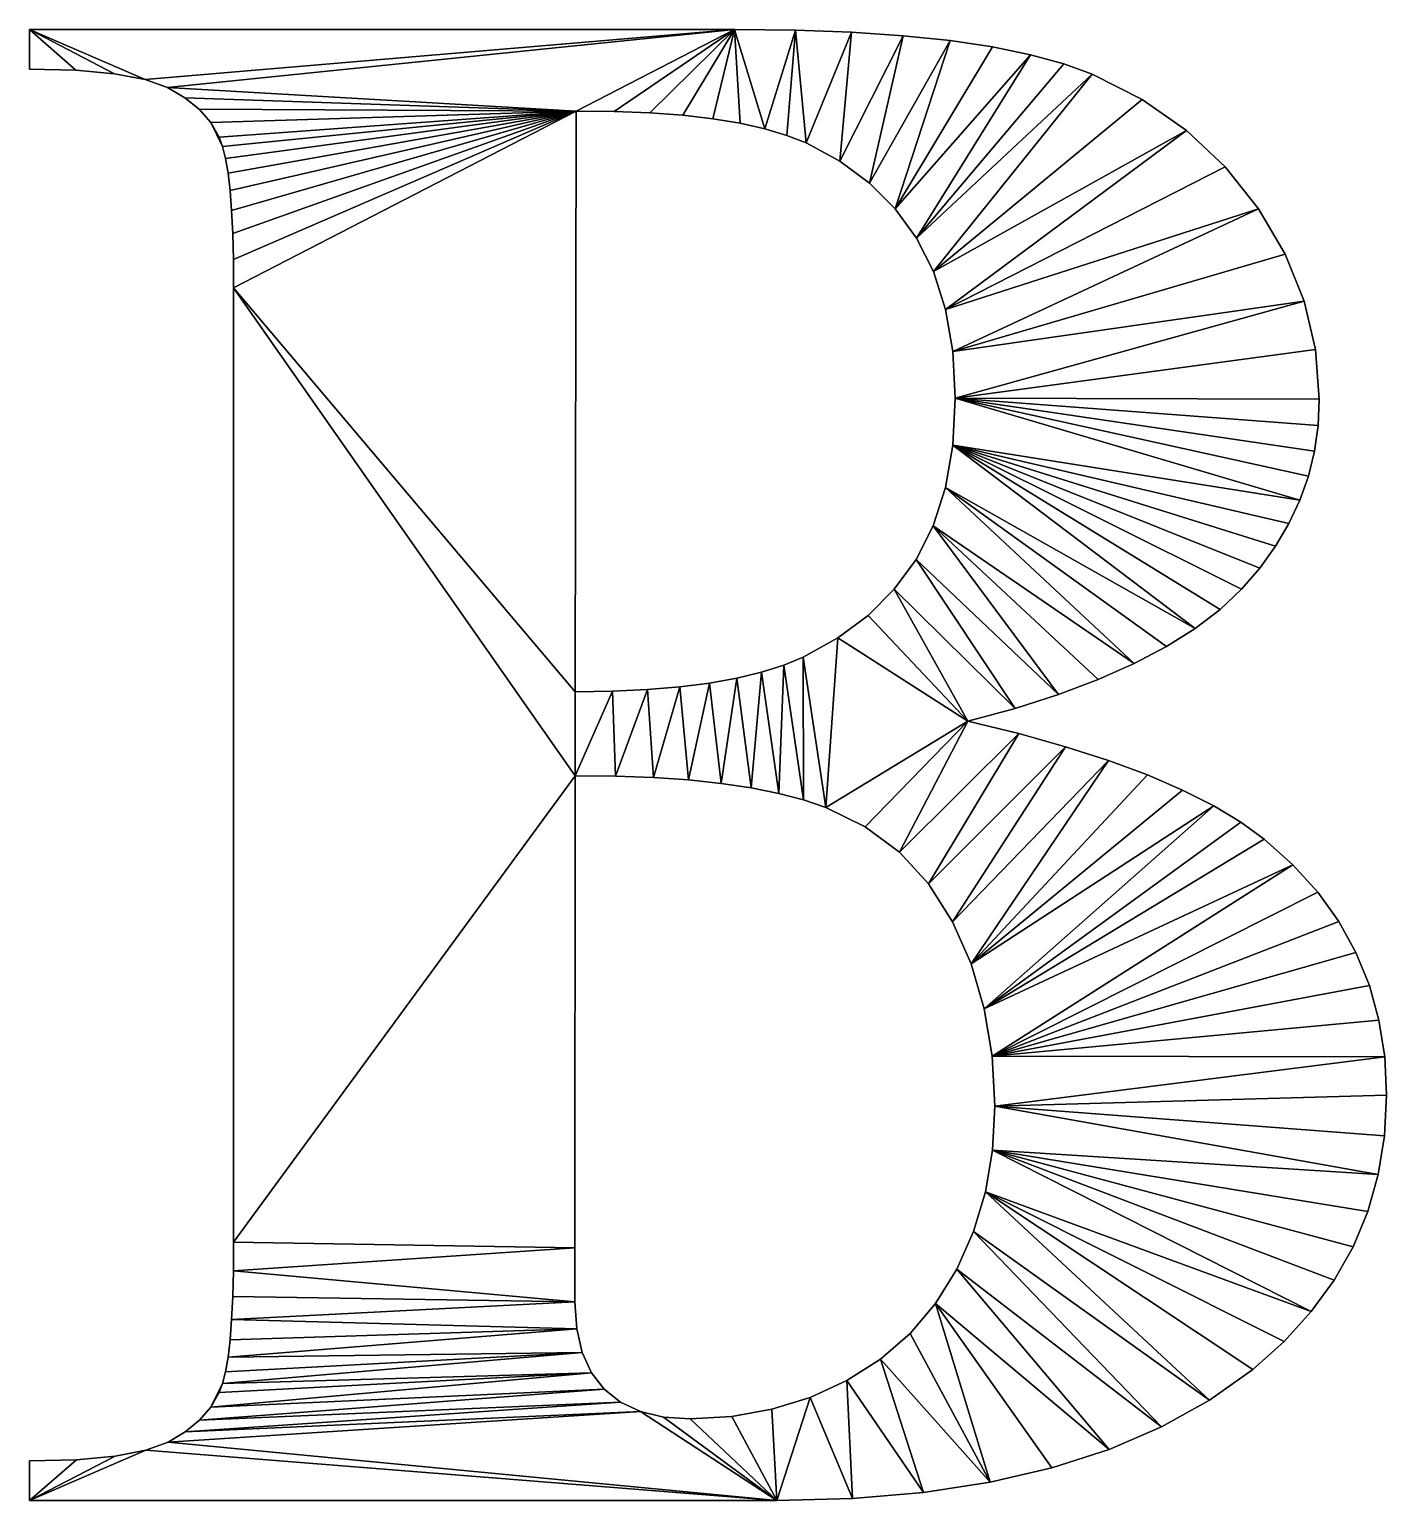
# Model space of a CAD drawing. Header units: metres. Extents: x 0.029 to 0.89, y 0 to 0.933.
import ezdxf

# ---------------------------------------------------------------- set-up
doc = ezdxf.new("R2010")
doc.units = ezdxf.units.M

msp = doc.modelspace()

# ---------------------------------------------------------------- meshes
at = {"layer": 'Armanisoft_0', "linetype": 'CONTINUOUS'}
mesh = msp.add_polyface(dxfattribs=at)
corners = [(0.029205, 0.932927), (0.102569, 0.90116), (0.083169, 0.904835), (0.058714, 0.907039), (0.029205, 0.907774), (0.476551, 0.932927), (0.116916, 0.896015), (0.376004, 0.881098), (0.151803, 0.858731), (0.149667, 0.864536), (0.144204, 0.873898), (0.136924, 0.882266), (0.127828, 0.889638), (0.029205, 0.932927, 0.229421), (0.083169, 0.904835, 0.229421), (0.102569, 0.90116, 0.229421), (0.058714, 0.907039, 0.229421), (0.029205, 0.907774, 0.229421), (0.476551, 0.932927, 0.229421), (0.116916, 0.896015, 0.229421), (0.376004, 0.881098, 0.229421), (0.149667, 0.864536, 0.229421), (0.151803, 0.858731, 0.229421), (0.144204, 0.873898, 0.229421), (0.136924, 0.882266, 0.229421), (0.127828, 0.889638, 0.229421), (0.144204, 0.873898), (0.149667, 0.864536), (0.149667, 0.864536, 0.229421), (0.144204, 0.873898, 0.229421), (0.136924, 0.882266), (0.136924, 0.882266, 0.229421), (0.127828, 0.889638), (0.127828, 0.889638, 0.229421), (0.116916, 0.896015), (0.116916, 0.896015, 0.229421), (0.102569, 0.90116), (0.102569, 0.90116, 0.229421), (0.083169, 0.904835), (0.083169, 0.904835, 0.229421), (0.058714, 0.907039), (0.058714, 0.907039, 0.229421), (0.029205, 0.907774), (0.029205, 0.907774, 0.229421), (0.029205, 0.932927), (0.029205, 0.932927, 0.229421), (0.476551, 0.932927), (0.476551, 0.932927, 0.229421), (0.376004, 0.881098), (0.400294, 0.880881), (0.400294, 0.880881, 0.229421), (0.376004, 0.881098, 0.229421)]
mesh.append_faces([[corners[k] for k in face] for face in [(0, 1, 2), (0, 2, 3), (0, 3, 4), (5, 6, 1), (5, 1, 0), (7, 8, 9), (7, 9, 10), (7, 10, 11), (7, 11, 12), (7, 12, 6), (7, 6, 5), (13, 14, 15), (13, 16, 14), (13, 17, 16), (18, 15, 19), (18, 13, 15), (20, 21, 22), (20, 23, 21), (20, 24, 23), (20, 25, 24), (20, 19, 25), (20, 18, 19), (26, 27, 28, 29), (30, 26, 29, 31), (32, 30, 31, 33), (34, 32, 33, 35), (36, 34, 35, 37), (38, 36, 37, 39), (40, 38, 39, 41), (42, 40, 41, 43), (44, 42, 43, 45), (46, 44, 45, 47), (48, 49, 50, 51)]])
mesh = msp.add_polyface(dxfattribs=at)
corners = [(0.543459, 0.849395), (0.550827, 0.931148), (0.583582, 0.928924), (0.562263, 0.835511), (0.522046, 0.860905), (0.515151, 0.932482), (0.509826, 0.865736), (0.495882, 0.869909), (0.476551, 0.932927), (0.480213, 0.873422), (0.46282, 0.876276), (0.443702, 0.87847), (0.42286, 0.880005), (0.400294, 0.880881), (0.376004, 0.881098), (0.543459, 0.849395, 0.229421), (0.583582, 0.928924, 0.229421), (0.550827, 0.931148, 0.229421), (0.522046, 0.860905, 0.229421), (0.515151, 0.932482, 0.229421), (0.509826, 0.865736, 0.229421), (0.495882, 0.869909, 0.229421), (0.476551, 0.932927, 0.229421), (0.480213, 0.873422, 0.229421), (0.46282, 0.876276, 0.229421), (0.443702, 0.87847, 0.229421), (0.42286, 0.880005, 0.229421), (0.400294, 0.880881, 0.229421), (0.376004, 0.881098, 0.229421), (0.515151, 0.932482), (0.476551, 0.932927), (0.476551, 0.932927, 0.229421), (0.515151, 0.932482, 0.229421), (0.550827, 0.931148), (0.550827, 0.931148, 0.229421), (0.495882, 0.869909), (0.509826, 0.865736), (0.509826, 0.865736, 0.229421), (0.495882, 0.869909, 0.229421), (0.480213, 0.873422), (0.480213, 0.873422, 0.229421), (0.46282, 0.876276), (0.46282, 0.876276, 0.229421), (0.443702, 0.87847), (0.443702, 0.87847, 0.229421), (0.42286, 0.880005), (0.42286, 0.880005, 0.229421), (0.400294, 0.880881), (0.400294, 0.880881, 0.229421)]
mesh.append_faces([[corners[k] for k in face] for face in [(0, 1, 2), (0, 2, 3), (4, 5, 1), (4, 1, 0), (6, 5, 4), (7, 8, 5), (7, 5, 6), (9, 8, 7), (10, 8, 9), (11, 8, 10), (12, 8, 11), (13, 8, 12), (14, 8, 13), (15, 16, 17), (18, 17, 19), (18, 15, 17), (20, 18, 19), (21, 19, 22), (21, 20, 19), (23, 21, 22), (24, 23, 22), (25, 24, 22), (26, 25, 22), (27, 26, 22), (28, 27, 22), (29, 30, 31, 32), (33, 29, 32, 34), (35, 36, 37, 38), (39, 35, 38, 40), (41, 39, 40, 42), (43, 41, 42, 44), (45, 43, 44, 46), (47, 45, 46, 48)]])
mesh = msp.add_polyface(dxfattribs=at)
corners = [(0.610474, 0.755407), (0.808908, 0.819213), (0.61508, 0.728619), (0.602796, 0.779408), (0.763235, 0.868917), (0.592047, 0.800621), (0.664313, 0.916915), (0.685379, 0.911133), (0.703523, 0.904462), (0.578459, 0.819253), (0.613415, 0.925811), (0.640325, 0.921808), (0.562263, 0.835511), (0.583582, 0.928924), (0.610474, 0.755407, 0.229421), (0.61508, 0.728619, 0.229421), (0.808908, 0.819213, 0.229421), (0.602796, 0.779408, 0.229421), (0.763235, 0.868917, 0.229421), (0.592047, 0.800621, 0.229421), (0.685379, 0.911133, 0.229421), (0.664313, 0.916915, 0.229421), (0.703523, 0.904462, 0.229421), (0.578459, 0.819253, 0.229421), (0.640325, 0.921808, 0.229421), (0.613415, 0.925811, 0.229421), (0.562263, 0.835511, 0.229421), (0.583582, 0.928924, 0.229421), (0.543459, 0.849395, 0.229421), (0.583582, 0.928924), (0.550827, 0.931148), (0.550827, 0.931148, 0.229421), (0.583582, 0.928924, 0.229421), (0.613415, 0.925811), (0.613415, 0.925811, 0.229421), (0.640325, 0.921808), (0.640325, 0.921808, 0.229421), (0.664313, 0.916915), (0.664313, 0.916915, 0.229421), (0.685379, 0.911133), (0.685379, 0.911133, 0.229421), (0.616616, 0.699042), (0.615058, 0.669328), (0.615058, 0.669328, 0.229421), (0.616616, 0.699042, 0.229421), (0.61508, 0.728619), (0.61508, 0.728619, 0.229421), (0.610474, 0.755407), (0.610474, 0.755407, 0.229421), (0.602796, 0.779408), (0.602796, 0.779408, 0.229421), (0.592047, 0.800621), (0.592047, 0.800621, 0.229421), (0.578459, 0.819253), (0.578459, 0.819253, 0.229421), (0.562263, 0.835511), (0.562263, 0.835511, 0.229421)]
mesh.append_faces([[corners[k] for k in face] for face in [(0, 1, 2), (3, 4, 0), (5, 6, 7), (5, 7, 8), (5, 8, 3), (9, 10, 11), (9, 11, 6), (9, 6, 5), (12, 13, 10), (12, 10, 9), (14, 15, 16), (17, 14, 18), (19, 20, 21), (19, 22, 20), (19, 17, 22), (23, 24, 25), (23, 21, 24), (23, 19, 21), (26, 25, 27), (26, 23, 25), (28, 26, 27), (29, 30, 31, 32), (33, 29, 32, 34), (35, 33, 34, 36), (37, 35, 36, 38), (39, 37, 38, 40), (41, 42, 43, 44), (45, 41, 44, 46), (47, 45, 46, 48), (49, 47, 48, 50), (51, 49, 50, 52), (53, 51, 52, 54), (55, 53, 54, 56)]])
mesh = msp.add_polyface(dxfattribs=at)
corners = [(0.616616, 0.699042), (0.837898, 0.760639), (0.845145, 0.730008), (0.847561, 0.698483), (0.84679, 0.681754), (0.844476, 0.665502), (0.61508, 0.728619), (0.808908, 0.819213), (0.825818, 0.790373), (0.610474, 0.755407), (0.763235, 0.868917), (0.787826, 0.845835), (0.602796, 0.779408), (0.703523, 0.904462), (0.735134, 0.888459), (0.616616, 0.699042, 0.229421), (0.845145, 0.730008, 0.229421), (0.837898, 0.760639, 0.229421), (0.847561, 0.698483, 0.229421), (0.84679, 0.681754, 0.229421), (0.844476, 0.665502, 0.229421), (0.61508, 0.728619, 0.229421), (0.825818, 0.790373, 0.229421), (0.808908, 0.819213, 0.229421), (0.610474, 0.755407, 0.229421), (0.787826, 0.845835, 0.229421), (0.763235, 0.868917, 0.229421), (0.602796, 0.779408, 0.229421), (0.735134, 0.888459, 0.229421), (0.703523, 0.904462, 0.229421), (0.703523, 0.904462), (0.685379, 0.911133), (0.685379, 0.911133, 0.229421), (0.703523, 0.904462, 0.229421), (0.735134, 0.888459), (0.735134, 0.888459, 0.229421), (0.763235, 0.868917), (0.763235, 0.868917, 0.229421), (0.787826, 0.845835), (0.787826, 0.845835, 0.229421), (0.808908, 0.819213), (0.808908, 0.819213, 0.229421), (0.825818, 0.790373), (0.825818, 0.790373, 0.229421), (0.837898, 0.760639), (0.837898, 0.760639, 0.229421), (0.845145, 0.730008), (0.845145, 0.730008, 0.229421), (0.847561, 0.698483), (0.847561, 0.698483, 0.229421), (0.84679, 0.681754), (0.84679, 0.681754, 0.229421), (0.844476, 0.665502), (0.844476, 0.665502, 0.229421)]
mesh.append_faces([[corners[k] for k in face] for face in [(0, 1, 2), (0, 2, 3), (0, 3, 4), (0, 4, 5), (6, 7, 8), (6, 8, 1), (6, 1, 0), (9, 10, 11), (9, 11, 7), (12, 13, 14), (12, 14, 10), (15, 16, 17), (15, 18, 16), (15, 19, 18), (15, 20, 19), (21, 22, 23), (21, 17, 22), (21, 15, 17), (24, 25, 26), (24, 23, 25), (27, 28, 29), (27, 26, 28), (30, 31, 32, 33), (34, 30, 33, 35), (36, 34, 35, 37), (38, 36, 37, 39), (40, 38, 39, 41), (42, 40, 41, 43), (44, 42, 43, 45), (46, 44, 45, 47), (48, 46, 47, 49), (50, 48, 49, 51), (52, 50, 51, 53)]])
mesh = msp.add_polyface(dxfattribs=at)
corners = [(0.144204, 0.873898), (0.149667, 0.864536), (0.151803, 0.858731), (0.376004, 0.881098), (0.158779, 0.769055), (0.158636, 0.78712), (0.375492, 0.512957), (0.158209, 0.803433), (0.157497, 0.817995), (0.156501, 0.830806), (0.155219, 0.841866), (0.153653, 0.851174), (0.375453, 0.459604), (0.39922, 0.5133), (0.144204, 0.873898, 0.229421), (0.151803, 0.858731, 0.229421), (0.149667, 0.864536, 0.229421), (0.376004, 0.881098, 0.229421), (0.158636, 0.78712, 0.229421), (0.158779, 0.769055, 0.229421), (0.375492, 0.512957, 0.229421), (0.158209, 0.803433, 0.229421), (0.157497, 0.817995, 0.229421), (0.156501, 0.830806, 0.229421), (0.155219, 0.841866, 0.229421), (0.153653, 0.851174, 0.229421), (0.375453, 0.459604, 0.229421), (0.39922, 0.5133, 0.229421), (0.158636, 0.78712), (0.158779, 0.769055), (0.158779, 0.769055, 0.229421), (0.158636, 0.78712, 0.229421), (0.158209, 0.803433), (0.158209, 0.803433, 0.229421), (0.157497, 0.817995), (0.157497, 0.817995, 0.229421), (0.156501, 0.830806), (0.156501, 0.830806, 0.229421), (0.155219, 0.841866), (0.155219, 0.841866, 0.229421), (0.153653, 0.851174), (0.153653, 0.851174, 0.229421), (0.151803, 0.858731), (0.151803, 0.858731, 0.229421), (0.149667, 0.864536), (0.149667, 0.864536, 0.229421), (0.39922, 0.5133), (0.375492, 0.512957), (0.375492, 0.512957, 0.229421), (0.39922, 0.5133, 0.229421), (0.376004, 0.881098), (0.376004, 0.881098, 0.229421)]
mesh.append_faces([[corners[k] for k in face] for face in [(0, 1, 2), (3, 4, 5), (3, 6, 4), (3, 5, 7), (3, 7, 8), (3, 8, 9), (3, 9, 10), (3, 10, 11), (3, 11, 2), (12, 4, 6), (12, 6, 13), (14, 15, 16), (17, 18, 19), (17, 19, 20), (17, 21, 18), (17, 22, 21), (17, 23, 22), (17, 24, 23), (17, 25, 24), (17, 15, 25), (26, 20, 19), (26, 27, 20), (28, 29, 30, 31), (32, 28, 31, 33), (34, 32, 33, 35), (36, 34, 35, 37), (38, 36, 37, 39), (40, 38, 39, 41), (42, 40, 41, 43), (44, 42, 43, 45), (46, 47, 48, 49), (47, 50, 51, 48)]])
mesh = msp.add_polyface(dxfattribs=at)
corners = [(0.534506, 0.439489), (0.520196, 0.534902), (0.542127, 0.547003), (0.52036, 0.444302), (0.507748, 0.529759), (0.504576, 0.448459), (0.493689, 0.525301), (0.487153, 0.451958), (0.478018, 0.52153), (0.468091, 0.454801), (0.460736, 0.518444), (0.44739, 0.456987), (0.441842, 0.516043), (0.42505, 0.458516), (0.421337, 0.514329), (0.401071, 0.459388), (0.39922, 0.5133), (0.375453, 0.459604), (0.534506, 0.439489, 0.229421), (0.542127, 0.547003, 0.229421), (0.520196, 0.534902, 0.229421), (0.52036, 0.444302, 0.229421), (0.507748, 0.529759, 0.229421), (0.504576, 0.448459, 0.229421), (0.493689, 0.525301, 0.229421), (0.487153, 0.451958, 0.229421), (0.478018, 0.52153, 0.229421), (0.468091, 0.454801, 0.229421), (0.460736, 0.518444, 0.229421), (0.44739, 0.456987, 0.229421), (0.441842, 0.516043, 0.229421), (0.42505, 0.458516, 0.229421), (0.421337, 0.514329, 0.229421), (0.401071, 0.459388, 0.229421), (0.39922, 0.5133, 0.229421), (0.375453, 0.459604, 0.229421), (0.421337, 0.514329), (0.39922, 0.5133), (0.39922, 0.5133, 0.229421), (0.421337, 0.514329, 0.229421), (0.441842, 0.516043), (0.441842, 0.516043, 0.229421), (0.460736, 0.518444), (0.460736, 0.518444, 0.229421), (0.478018, 0.52153), (0.478018, 0.52153, 0.229421), (0.493689, 0.525301), (0.493689, 0.525301, 0.229421), (0.507748, 0.529759), (0.507748, 0.529759, 0.229421), (0.520196, 0.534902), (0.520196, 0.534902, 0.229421), (0.542127, 0.547003), (0.542127, 0.547003, 0.229421), (0.561353, 0.56136), (0.561353, 0.56136, 0.229421), (0.543459, 0.849395), (0.562263, 0.835511), (0.562263, 0.835511, 0.229421), (0.543459, 0.849395, 0.229421), (0.522046, 0.860905), (0.522046, 0.860905, 0.229421), (0.509826, 0.865736), (0.509826, 0.865736, 0.229421)]
mesh.append_faces([[corners[k] for k in face] for face in [(0, 1, 2), (3, 4, 1), (5, 6, 4), (7, 8, 6), (9, 10, 8), (11, 12, 10), (13, 14, 12), (15, 16, 14), (15, 17, 16), (15, 14, 13), (18, 19, 20), (21, 20, 22), (23, 22, 24), (25, 24, 26), (27, 26, 28), (29, 28, 30), (31, 30, 32), (31, 29, 30), (33, 32, 34), (33, 34, 35), (33, 31, 32), (36, 37, 38, 39), (40, 36, 39, 41), (42, 40, 41, 43), (44, 42, 43, 45), (46, 44, 45, 47), (48, 46, 47, 49), (50, 48, 49, 51), (52, 50, 51, 53), (54, 52, 53, 55), (56, 57, 58, 59), (60, 56, 59, 61), (62, 60, 61, 63)]])
mesh = msp.add_polyface(dxfattribs=at)
corners = [(0.375453, 0.459604), (0.158779, 0.163872), (0.158779, 0.769055), (0.37525, 0.16024), (0.158636, 0.145751), (0.375242, 0.126059), (0.157497, 0.114822), (0.158209, 0.129401), (0.376406, 0.108807), (0.155219, 0.090975), (0.156501, 0.102013), (0.3799, 0.093807), (0.151803, 0.074212), (0.153653, 0.081708), (0.375453, 0.459604, 0.229421), (0.158779, 0.769055, 0.229421), (0.158779, 0.163872, 0.229421), (0.37525, 0.16024, 0.229421), (0.158636, 0.145751, 0.229421), (0.375242, 0.126059, 0.229421), (0.158209, 0.129401, 0.229421), (0.157497, 0.114822, 0.229421), (0.376406, 0.108807, 0.229421), (0.156501, 0.102013, 0.229421), (0.155219, 0.090975, 0.229421), (0.3799, 0.093807, 0.229421), (0.153653, 0.081708, 0.229421), (0.151803, 0.074212, 0.229421), (0.385722, 0.08106, 0.229421), (0.149667, 0.068486, 0.229421), (0.153653, 0.081708), (0.151803, 0.074212), (0.151803, 0.074212, 0.229421), (0.153653, 0.081708, 0.229421), (0.155219, 0.090975), (0.155219, 0.090975, 0.229421), (0.156501, 0.102013), (0.156501, 0.102013, 0.229421), (0.157497, 0.114822), (0.157497, 0.114822, 0.229421), (0.158209, 0.129401), (0.158209, 0.129401, 0.229421), (0.158636, 0.145751), (0.158636, 0.145751, 0.229421), (0.158779, 0.163872), (0.158779, 0.163872, 0.229421), (0.158779, 0.769055), (0.158779, 0.769055, 0.229421)]
mesh.append_faces([[corners[k] for k in face] for face in [(0, 1, 2), (3, 4, 1), (3, 1, 0), (5, 6, 7), (5, 7, 4), (5, 4, 3), (8, 9, 10), (8, 10, 6), (8, 6, 5), (11, 12, 13), (11, 13, 9), (11, 9, 8), (14, 15, 16), (17, 16, 18), (17, 14, 16), (19, 20, 21), (19, 18, 20), (19, 17, 18), (22, 23, 24), (22, 21, 23), (22, 19, 21), (25, 26, 27), (25, 24, 26), (25, 22, 24), (28, 27, 29), (30, 31, 32, 33), (34, 30, 33, 35), (36, 34, 35, 37), (38, 36, 37, 39), (40, 38, 39, 41), (42, 40, 41, 43), (44, 42, 43, 45), (46, 44, 45, 47)]])
mesh = msp.add_polyface(dxfattribs=at)
corners = [(0.561353, 0.56136), (0.62462, 0.494285), (0.542127, 0.547003), (0.577874, 0.577973), (0.654504, 0.502389), (0.59169, 0.596843), (0.682049, 0.511168), (0.602595, 0.618229), (0.730122, 0.530745), (0.707255, 0.52062), (0.610384, 0.642391), (0.615058, 0.669328), (0.768838, 0.553018), (0.616616, 0.699042), (0.83522, 0.634425), (0.534506, 0.439489), (0.561353, 0.56136, 0.229421), (0.542127, 0.547003, 0.229421), (0.62462, 0.494285, 0.229421), (0.577874, 0.577973, 0.229421), (0.654504, 0.502389, 0.229421), (0.59169, 0.596843, 0.229421), (0.682049, 0.511168, 0.229421), (0.602595, 0.618229, 0.229421), (0.707255, 0.52062, 0.229421), (0.730122, 0.530745, 0.229421), (0.610384, 0.642391, 0.229421), (0.615058, 0.669328, 0.229421), (0.768838, 0.553018, 0.229421), (0.534506, 0.439489, 0.229421), (0.656845, 0.486379), (0.62462, 0.494285), (0.62462, 0.494285, 0.229421), (0.656845, 0.486379, 0.229421), (0.686576, 0.478058), (0.686576, 0.478058, 0.229421), (0.654504, 0.502389), (0.682049, 0.511168), (0.682049, 0.511168, 0.229421), (0.654504, 0.502389, 0.229421), (0.577874, 0.577973), (0.561353, 0.56136), (0.561353, 0.56136, 0.229421), (0.577874, 0.577973, 0.229421), (0.59169, 0.596843), (0.59169, 0.596843, 0.229421), (0.602595, 0.618229), (0.602595, 0.618229, 0.229421), (0.610384, 0.642391), (0.610384, 0.642391, 0.229421), (0.615058, 0.669328), (0.615058, 0.669328, 0.229421)]
mesh.append_faces([[corners[k] for k in face] for face in [(0, 1, 2), (3, 4, 1), (3, 1, 0), (5, 6, 4), (5, 4, 3), (7, 8, 9), (7, 9, 6), (7, 6, 5), (10, 8, 7), (11, 12, 10), (13, 14, 11), (15, 2, 1), (16, 17, 18), (19, 18, 20), (19, 16, 18), (21, 20, 22), (21, 19, 20), (23, 24, 25), (23, 22, 24), (23, 21, 22), (26, 23, 25), (27, 26, 28), (29, 18, 17), (30, 31, 32, 33), (34, 30, 33, 35), (36, 37, 38, 39), (31, 36, 39, 32), (40, 41, 42, 43), (44, 40, 43, 45), (46, 44, 45, 47), (48, 46, 47, 49), (50, 48, 49, 51)]])
mesh = msp.add_polyface(dxfattribs=at)
corners = [(0.610384, 0.642391), (0.768838, 0.553018), (0.750649, 0.541545), (0.730122, 0.530745), (0.615058, 0.669328), (0.83522, 0.634425), (0.828278, 0.619601), (0.819794, 0.605253), (0.809767, 0.591382), (0.798198, 0.577986), (0.784687, 0.565165), (0.616616, 0.699042), (0.844476, 0.665502), (0.840619, 0.649726), (0.610384, 0.642391, 0.229421), (0.750649, 0.541545, 0.229421), (0.768838, 0.553018, 0.229421), (0.730122, 0.530745, 0.229421), (0.615058, 0.669328, 0.229421), (0.828278, 0.619601, 0.229421), (0.83522, 0.634425, 0.229421), (0.819794, 0.605253, 0.229421), (0.809767, 0.591382, 0.229421), (0.798198, 0.577986, 0.229421), (0.784687, 0.565165, 0.229421), (0.616616, 0.699042, 0.229421), (0.840619, 0.649726, 0.229421), (0.844476, 0.665502, 0.229421), (0.840619, 0.649726), (0.844476, 0.665502), (0.844476, 0.665502, 0.229421), (0.840619, 0.649726, 0.229421), (0.83522, 0.634425), (0.83522, 0.634425, 0.229421), (0.828278, 0.619601), (0.828278, 0.619601, 0.229421), (0.819794, 0.605253), (0.819794, 0.605253, 0.229421), (0.809767, 0.591382), (0.809767, 0.591382, 0.229421), (0.798198, 0.577986), (0.798198, 0.577986, 0.229421), (0.784687, 0.565165), (0.784687, 0.565165, 0.229421), (0.768838, 0.553018), (0.768838, 0.553018, 0.229421), (0.750649, 0.541545), (0.750649, 0.541545, 0.229421), (0.730122, 0.530745), (0.730122, 0.530745, 0.229421), (0.707255, 0.52062), (0.707255, 0.52062, 0.229421), (0.682049, 0.511168), (0.682049, 0.511168, 0.229421)]
mesh.append_faces([[corners[k] for k in face] for face in [(0, 1, 2), (0, 2, 3), (4, 5, 6), (4, 6, 7), (4, 7, 8), (4, 8, 9), (4, 9, 10), (4, 10, 1), (11, 12, 13), (11, 13, 5), (14, 15, 16), (14, 17, 15), (18, 19, 20), (18, 21, 19), (18, 22, 21), (18, 23, 22), (18, 24, 23), (18, 16, 24), (25, 26, 27), (25, 20, 26), (25, 18, 20), (28, 29, 30, 31), (32, 28, 31, 33), (34, 32, 33, 35), (36, 34, 35, 37), (38, 36, 37, 39), (40, 38, 39, 41), (42, 40, 41, 43), (44, 42, 43, 45), (46, 44, 45, 47), (48, 46, 47, 49), (50, 48, 49, 51), (52, 50, 51, 53)]])
mesh = msp.add_polyface(dxfattribs=at)
corners = [(0.385722, 0.08106), (0.151803, 0.074212), (0.3799, 0.093807), (0.534506, 0.439489), (0.62462, 0.494285), (0.559512, 0.427251), (0.52036, 0.444302), (0.520196, 0.534902), (0.504576, 0.448459), (0.507748, 0.529759), (0.487153, 0.451958), (0.493689, 0.525301), (0.468091, 0.454801), (0.478018, 0.52153), (0.44739, 0.456987), (0.460736, 0.518444), (0.42505, 0.458516), (0.441842, 0.516043), (0.385722, 0.08106, 0.229421), (0.3799, 0.093807, 0.229421), (0.151803, 0.074212, 0.229421), (0.393873, 0.070565, 0.229421), (0.144226, 0.059266, 0.229421), (0.52036, 0.444302, 0.229421), (0.534506, 0.439489, 0.229421), (0.520196, 0.534902, 0.229421), (0.504576, 0.448459, 0.229421), (0.507748, 0.529759, 0.229421), (0.487153, 0.451958, 0.229421), (0.493689, 0.525301, 0.229421), (0.468091, 0.454801, 0.229421), (0.478018, 0.52153, 0.229421), (0.44739, 0.456987, 0.229421), (0.460736, 0.518444, 0.229421), (0.37525, 0.16024), (0.375453, 0.459604), (0.375453, 0.459604, 0.229421), (0.37525, 0.16024, 0.229421), (0.375242, 0.126059), (0.375242, 0.126059, 0.229421), (0.376406, 0.108807), (0.376406, 0.108807, 0.229421), (0.3799, 0.093807), (0.3799, 0.093807, 0.229421), (0.385722, 0.08106), (0.385722, 0.08106, 0.229421), (0.393873, 0.070565), (0.393873, 0.070565, 0.229421), (0.547825, 0.076076), (0.524597, 0.065468), (0.524597, 0.065468, 0.229421), (0.547825, 0.076076, 0.229421), (0.5692, 0.089585), (0.5692, 0.089585, 0.229421), (0.559512, 0.427251), (0.581228, 0.411104), (0.581228, 0.411104, 0.229421), (0.559512, 0.427251, 0.229421), (0.534506, 0.439489), (0.534506, 0.439489, 0.229421), (0.52036, 0.444302), (0.52036, 0.444302, 0.229421), (0.504576, 0.448459), (0.504576, 0.448459, 0.229421), (0.487153, 0.451958), (0.487153, 0.451958, 0.229421), (0.468091, 0.454801), (0.468091, 0.454801, 0.229421), (0.44739, 0.456987), (0.44739, 0.456987, 0.229421), (0.42505, 0.458516), (0.42505, 0.458516, 0.229421), (0.401071, 0.459388), (0.401071, 0.459388, 0.229421)]
mesh.append_faces([[corners[k] for k in face] for face in [(0, 1, 2), (3, 4, 5), (6, 7, 3), (8, 9, 6), (10, 11, 8), (12, 13, 10), (14, 15, 12), (16, 17, 14), (18, 19, 20), (21, 18, 22), (23, 24, 25), (26, 23, 27), (28, 26, 29), (30, 28, 31), (32, 30, 33), (34, 35, 36, 37), (38, 34, 37, 39), (40, 38, 39, 41), (42, 40, 41, 43), (44, 42, 43, 45), (46, 44, 45, 47), (48, 49, 50, 51), (52, 48, 51, 53), (54, 55, 56, 57), (58, 54, 57, 59), (60, 58, 59, 61), (62, 60, 61, 63), (64, 62, 63, 65), (66, 64, 65, 67), (68, 66, 67, 69), (70, 68, 69, 71), (72, 70, 71, 73), (35, 72, 73, 36)]])
mesh = msp.add_polyface(dxfattribs=at)
corners = [(0.640082, 0.281882), (0.88903, 0.281453), (0.641768, 0.250172), (0.635023, 0.311937), (0.830787, 0.40319), (0.626592, 0.340338), (0.713813, 0.469322), (0.738556, 0.46017), (0.760805, 0.450603), (0.780559, 0.440621), (0.614788, 0.367084), (0.686576, 0.478058), (0.599653, 0.391048), (0.656845, 0.486379), (0.581228, 0.411104), (0.62462, 0.494285), (0.559512, 0.427251), (0.635023, 0.311937, 0.229421), (0.640082, 0.281882, 0.229421), (0.830787, 0.40319, 0.229421), (0.626592, 0.340338, 0.229421), (0.738556, 0.46017, 0.229421), (0.713813, 0.469322, 0.229421), (0.760805, 0.450603, 0.229421), (0.780559, 0.440621, 0.229421), (0.614788, 0.367084, 0.229421), (0.686576, 0.478058, 0.229421), (0.599653, 0.391048, 0.229421), (0.656845, 0.486379, 0.229421), (0.581228, 0.411104, 0.229421), (0.62462, 0.494285, 0.229421), (0.559512, 0.427251, 0.229421), (0.534506, 0.439489, 0.229421), (0.713813, 0.469322), (0.686576, 0.478058), (0.686576, 0.478058, 0.229421), (0.713813, 0.469322, 0.229421), (0.640082, 0.281882), (0.641768, 0.250172), (0.641768, 0.250172, 0.229421), (0.640082, 0.281882, 0.229421), (0.635023, 0.311937), (0.635023, 0.311937, 0.229421), (0.626592, 0.340338), (0.626592, 0.340338, 0.229421), (0.614788, 0.367084), (0.614788, 0.367084, 0.229421), (0.599653, 0.391048), (0.599653, 0.391048, 0.229421), (0.581228, 0.411104), (0.581228, 0.411104, 0.229421)]
mesh.append_faces([[corners[k] for k in face] for face in [(0, 1, 2), (3, 4, 0), (5, 6, 7), (5, 7, 8), (5, 8, 9), (5, 9, 3), (10, 11, 6), (10, 6, 5), (12, 13, 11), (12, 11, 10), (14, 15, 13), (14, 13, 12), (16, 15, 14), (17, 18, 19), (20, 21, 22), (20, 23, 21), (20, 24, 23), (20, 17, 24), (25, 22, 26), (25, 20, 22), (27, 26, 28), (27, 25, 26), (29, 28, 30), (29, 27, 28), (31, 29, 30), (32, 31, 30), (33, 34, 35, 36), (37, 38, 39, 40), (41, 37, 40, 42), (43, 41, 42, 44), (45, 43, 44, 46), (47, 45, 46, 48), (49, 47, 48, 50)]])
mesh = msp.add_polyface(dxfattribs=at)
corners = [(0.640082, 0.281882), (0.830787, 0.40319), (0.846561, 0.385807), (0.859909, 0.367262), (0.870829, 0.347554), (0.879323, 0.326683), (0.88539, 0.304649), (0.88903, 0.281453), (0.635023, 0.311937), (0.780559, 0.440621), (0.79782, 0.430223), (0.812586, 0.41941), (0.641768, 0.250172, 0.229421), (0.890244, 0.257094, 0.229421), (0.88903, 0.281453, 0.229421), (0.640082, 0.281882, 0.229421), (0.846561, 0.385807, 0.229421), (0.830787, 0.40319, 0.229421), (0.859909, 0.367262, 0.229421), (0.870829, 0.347554, 0.229421), (0.879323, 0.326683, 0.229421), (0.88539, 0.304649, 0.229421), (0.635023, 0.311937, 0.229421), (0.79782, 0.430223, 0.229421), (0.780559, 0.440621, 0.229421), (0.812586, 0.41941, 0.229421), (0.738556, 0.46017), (0.713813, 0.469322), (0.713813, 0.469322, 0.229421), (0.738556, 0.46017, 0.229421), (0.760805, 0.450603), (0.760805, 0.450603, 0.229421), (0.780559, 0.440621), (0.780559, 0.440621, 0.229421), (0.79782, 0.430223), (0.79782, 0.430223, 0.229421), (0.812586, 0.41941), (0.812586, 0.41941, 0.229421), (0.830787, 0.40319), (0.830787, 0.40319, 0.229421), (0.846561, 0.385807), (0.846561, 0.385807, 0.229421), (0.859909, 0.367262), (0.859909, 0.367262, 0.229421), (0.870829, 0.347554), (0.870829, 0.347554, 0.229421), (0.879323, 0.326683), (0.879323, 0.326683, 0.229421), (0.88539, 0.304649), (0.88539, 0.304649, 0.229421), (0.88903, 0.281453), (0.88903, 0.281453, 0.229421), (0.890244, 0.257094), (0.890244, 0.257094, 0.229421)]
mesh.append_faces([[corners[k] for k in face] for face in [(0, 1, 2), (0, 2, 3), (0, 3, 4), (0, 4, 5), (0, 5, 6), (0, 6, 7), (8, 9, 10), (8, 10, 11), (8, 11, 1), (12, 13, 14), (15, 16, 17), (15, 18, 16), (15, 19, 18), (15, 20, 19), (15, 21, 20), (15, 14, 21), (15, 12, 14), (22, 23, 24), (22, 25, 23), (22, 17, 25), (26, 27, 28, 29), (30, 26, 29, 31), (32, 30, 31, 33), (34, 32, 33, 35), (36, 34, 35, 37), (38, 36, 37, 39), (40, 38, 39, 41), (42, 40, 41, 43), (44, 42, 43, 45), (46, 44, 45, 47), (48, 46, 47, 49), (50, 48, 49, 51), (52, 50, 51, 53)]])
mesh = msp.add_polyface(dxfattribs=at)
corners = [(0.635699, 0.195786), (0.842489, 0.119808), (0.825244, 0.10092), (0.805346, 0.083173), (0.777916, 0.063679), (0.640251, 0.222313), (0.884938, 0.206769), (0.878305, 0.183317), (0.86902, 0.161007), (0.857081, 0.139837), (0.641768, 0.250172), (0.88903, 0.281453), (0.890244, 0.257094), (0.888917, 0.231361), (0.628112, 0.170589, 0.229421), (0.747537, 0.046785, 0.229421), (0.777916, 0.063679, 0.229421), (0.635699, 0.195786, 0.229421), (0.825244, 0.10092, 0.229421), (0.842489, 0.119808, 0.229421), (0.805346, 0.083173, 0.229421), (0.640251, 0.222313, 0.229421), (0.878305, 0.183317, 0.229421), (0.884938, 0.206769, 0.229421), (0.86902, 0.161007, 0.229421), (0.857081, 0.139837, 0.229421), (0.641768, 0.250172, 0.229421), (0.888917, 0.231361, 0.229421), (0.890244, 0.257094, 0.229421), (0.888917, 0.231361), (0.890244, 0.257094), (0.890244, 0.257094, 0.229421), (0.888917, 0.231361, 0.229421), (0.884938, 0.206769), (0.884938, 0.206769, 0.229421), (0.878305, 0.183317), (0.878305, 0.183317, 0.229421), (0.86902, 0.161007), (0.86902, 0.161007, 0.229421), (0.857081, 0.139837), (0.857081, 0.139837, 0.229421), (0.842489, 0.119808), (0.842489, 0.119808, 0.229421), (0.825244, 0.10092), (0.825244, 0.10092, 0.229421), (0.805346, 0.083173), (0.805346, 0.083173, 0.229421), (0.777916, 0.063679), (0.777916, 0.063679, 0.229421), (0.747537, 0.046785), (0.747537, 0.046785, 0.229421), (0.71421, 0.032489), (0.71421, 0.032489, 0.229421)]
mesh.append_faces([[corners[k] for k in face] for face in [(0, 1, 2), (0, 2, 3), (0, 3, 4), (5, 6, 7), (5, 7, 8), (5, 8, 9), (5, 9, 1), (10, 11, 12), (10, 12, 13), (10, 13, 6), (10, 6, 5), (14, 15, 16), (17, 18, 19), (17, 20, 18), (17, 16, 20), (21, 22, 23), (21, 24, 22), (21, 25, 24), (21, 19, 25), (26, 27, 28), (26, 23, 27), (26, 21, 23), (29, 30, 31, 32), (33, 29, 32, 34), (35, 33, 34, 36), (37, 35, 36, 38), (39, 37, 38, 40), (41, 39, 40, 42), (43, 41, 42, 44), (45, 43, 44, 46), (47, 45, 46, 48), (49, 47, 48, 50), (51, 49, 50, 52)]])
mesh = msp.add_polyface(dxfattribs=at)
corners = [(0.5692, 0.089585), (0.638707, 0.011696), (0.596533, 0.005198), (0.587936, 0.105862), (0.604033, 0.124908), (0.71421, 0.032489), (0.677933, 0.020793), (0.617491, 0.146724), (0.747537, 0.046785), (0.628112, 0.170589), (0.777916, 0.063679), (0.635699, 0.195786), (0.640251, 0.222313), (0.842489, 0.119808), (0.5692, 0.089585, 0.229421), (0.596533, 0.005198, 0.229421), (0.638707, 0.011696, 0.229421), (0.587936, 0.105862, 0.229421), (0.604033, 0.124908, 0.229421), (0.677933, 0.020793, 0.229421), (0.71421, 0.032489, 0.229421), (0.617491, 0.146724, 0.229421), (0.747537, 0.046785, 0.229421), (0.628112, 0.170589, 0.229421), (0.635699, 0.195786, 0.229421), (0.777916, 0.063679, 0.229421), (0.640251, 0.222313, 0.229421), (0.842489, 0.119808, 0.229421), (0.677933, 0.020793), (0.71421, 0.032489), (0.71421, 0.032489, 0.229421), (0.677933, 0.020793, 0.229421), (0.638707, 0.011696), (0.638707, 0.011696, 0.229421), (0.596533, 0.005198), (0.596533, 0.005198, 0.229421), (0.55141, 0.0013), (0.55141, 0.0013, 0.229421), (0.587936, 0.105862), (0.5692, 0.089585), (0.5692, 0.089585, 0.229421), (0.587936, 0.105862, 0.229421), (0.604033, 0.124908), (0.604033, 0.124908, 0.229421), (0.617491, 0.146724), (0.617491, 0.146724, 0.229421), (0.628112, 0.170589), (0.628112, 0.170589, 0.229421), (0.635699, 0.195786), (0.635699, 0.195786, 0.229421), (0.640251, 0.222313), (0.640251, 0.222313, 0.229421), (0.641768, 0.250172), (0.641768, 0.250172, 0.229421)]
mesh.append_faces([[corners[k] for k in face] for face in [(0, 1, 2), (3, 1, 0), (4, 5, 6), (4, 6, 1), (4, 1, 3), (7, 8, 5), (7, 5, 4), (9, 10, 8), (9, 8, 7), (11, 10, 9), (12, 13, 11), (14, 15, 16), (17, 14, 16), (18, 19, 20), (18, 16, 19), (18, 17, 16), (21, 20, 22), (21, 18, 20), (23, 21, 22), (24, 23, 25), (26, 24, 27), (28, 29, 30, 31), (32, 28, 31, 33), (34, 32, 33, 35), (36, 34, 35, 37), (38, 39, 40, 41), (42, 38, 41, 43), (44, 42, 43, 45), (46, 44, 45, 47), (48, 46, 47, 49), (50, 48, 49, 51), (52, 50, 51, 53)]])
mesh = msp.add_polyface(dxfattribs=at)
corners = [(0.393873, 0.070565), (0.144226, 0.059266), (0.385722, 0.08106), (0.404274, 0.062368), (0.137013, 0.050968), (0.416849, 0.056513), (0.503338, 0), (0.117274, 0.037138), (0.128029, 0.043592), (0.431595, 0.053), (0.448514, 0.051829), (0.474941, 0.053345), (0.500302, 0.057891), (0.524597, 0.065468), (0.55141, 0.0013), (0.547825, 0.076076), (0.596533, 0.005198), (0.5692, 0.089585), (0.404274, 0.062368, 0.229421), (0.393873, 0.070565, 0.229421), (0.137013, 0.050968, 0.229421), (0.416849, 0.056513, 0.229421), (0.117274, 0.037138, 0.229421), (0.503338, 0, 0.229421), (0.128029, 0.043592, 0.229421), (0.431595, 0.053, 0.229421), (0.448514, 0.051829, 0.229421), (0.474941, 0.053345, 0.229421), (0.500302, 0.057891, 0.229421), (0.524597, 0.065468, 0.229421), (0.55141, 0.0013, 0.229421), (0.547825, 0.076076, 0.229421), (0.596533, 0.005198, 0.229421), (0.5692, 0.089585, 0.229421), (0.503338, 0), (0.55141, 0.0013), (0.55141, 0.0013, 0.229421), (0.503338, 0, 0.229421), (0.404274, 0.062368), (0.393873, 0.070565), (0.393873, 0.070565, 0.229421), (0.404274, 0.062368, 0.229421), (0.416849, 0.056513), (0.416849, 0.056513, 0.229421), (0.431595, 0.053), (0.431595, 0.053, 0.229421), (0.448514, 0.051829), (0.448514, 0.051829, 0.229421), (0.474941, 0.053345), (0.474941, 0.053345, 0.229421), (0.500302, 0.057891), (0.500302, 0.057891, 0.229421), (0.524597, 0.065468), (0.524597, 0.065468, 0.229421)]
mesh.append_faces([[corners[k] for k in face] for face in [(0, 1, 2), (3, 4, 0), (5, 6, 7), (5, 8, 3), (9, 6, 5), (10, 6, 9), (11, 6, 10), (12, 6, 11), (13, 14, 6), (13, 6, 12), (15, 16, 14), (15, 14, 13), (17, 16, 15), (18, 19, 20), (21, 22, 23), (21, 18, 24), (25, 21, 23), (26, 25, 23), (27, 26, 23), (28, 27, 23), (29, 23, 30), (29, 28, 23), (31, 30, 32), (31, 29, 30), (33, 31, 32), (34, 35, 36, 37), (38, 39, 40, 41), (42, 38, 41, 43), (44, 42, 43, 45), (46, 44, 45, 47), (48, 46, 47, 49), (50, 48, 49, 51), (52, 50, 51, 53)]])
mesh = msp.add_polyface(dxfattribs=at)
corners = [(0.059005, 0.025902), (0.029205, 0), (0.029205, 0.025152), (0.083616, 0.028149), (0.103039, 0.031894), (0.503338, 0), (0.117274, 0.037138), (0.151803, 0.074212), (0.149667, 0.068486), (0.144226, 0.059266), (0.385722, 0.08106), (0.393873, 0.070565), (0.137013, 0.050968), (0.404274, 0.062368), (0.128029, 0.043592), (0.416849, 0.056513), (0.059005, 0.025902, 0.229421), (0.029205, 0.025152, 0.229421), (0.029205, 0, 0.229421), (0.083616, 0.028149, 0.229421), (0.103039, 0.031894, 0.229421), (0.503338, 0, 0.229421), (0.117274, 0.037138, 0.229421), (0.151803, 0.074212, 0.229421), (0.144226, 0.059266, 0.229421), (0.149667, 0.068486, 0.229421), (0.385722, 0.08106, 0.229421), (0.393873, 0.070565, 0.229421), (0.137013, 0.050968, 0.229421), (0.404274, 0.062368, 0.229421), (0.128029, 0.043592, 0.229421), (0.416849, 0.056513, 0.229421), (0.029205, 0), (0.503338, 0), (0.503338, 0, 0.229421), (0.029205, 0, 0.229421), (0.029205, 0.025152), (0.029205, 0.025152, 0.229421), (0.059005, 0.025902), (0.059005, 0.025902, 0.229421), (0.083616, 0.028149), (0.083616, 0.028149, 0.229421), (0.103039, 0.031894), (0.103039, 0.031894, 0.229421), (0.117274, 0.037138), (0.117274, 0.037138, 0.229421), (0.128029, 0.043592), (0.128029, 0.043592, 0.229421), (0.137013, 0.050968), (0.137013, 0.050968, 0.229421), (0.144226, 0.059266), (0.144226, 0.059266, 0.229421), (0.149667, 0.068486), (0.149667, 0.068486, 0.229421), (0.151803, 0.074212), (0.151803, 0.074212, 0.229421)]
mesh.append_faces([[corners[k] for k in face] for face in [(0, 1, 2), (3, 1, 0), (4, 5, 1), (4, 1, 3), (6, 5, 4), (7, 8, 9), (10, 9, 8), (10, 8, 7), (11, 12, 9), (13, 14, 12), (15, 6, 14), (16, 17, 18), (19, 16, 18), (20, 18, 21), (20, 19, 18), (22, 20, 21), (23, 24, 25), (26, 25, 24), (27, 24, 28), (29, 28, 30), (31, 30, 22), (32, 33, 34, 35), (36, 32, 35, 37), (38, 36, 37, 39), (40, 38, 39, 41), (42, 40, 41, 43), (44, 42, 43, 45), (46, 44, 45, 47), (48, 46, 47, 49), (50, 48, 49, 51), (52, 50, 51, 53), (54, 52, 53, 55)]])

doc.saveas('drawing.dxf')
